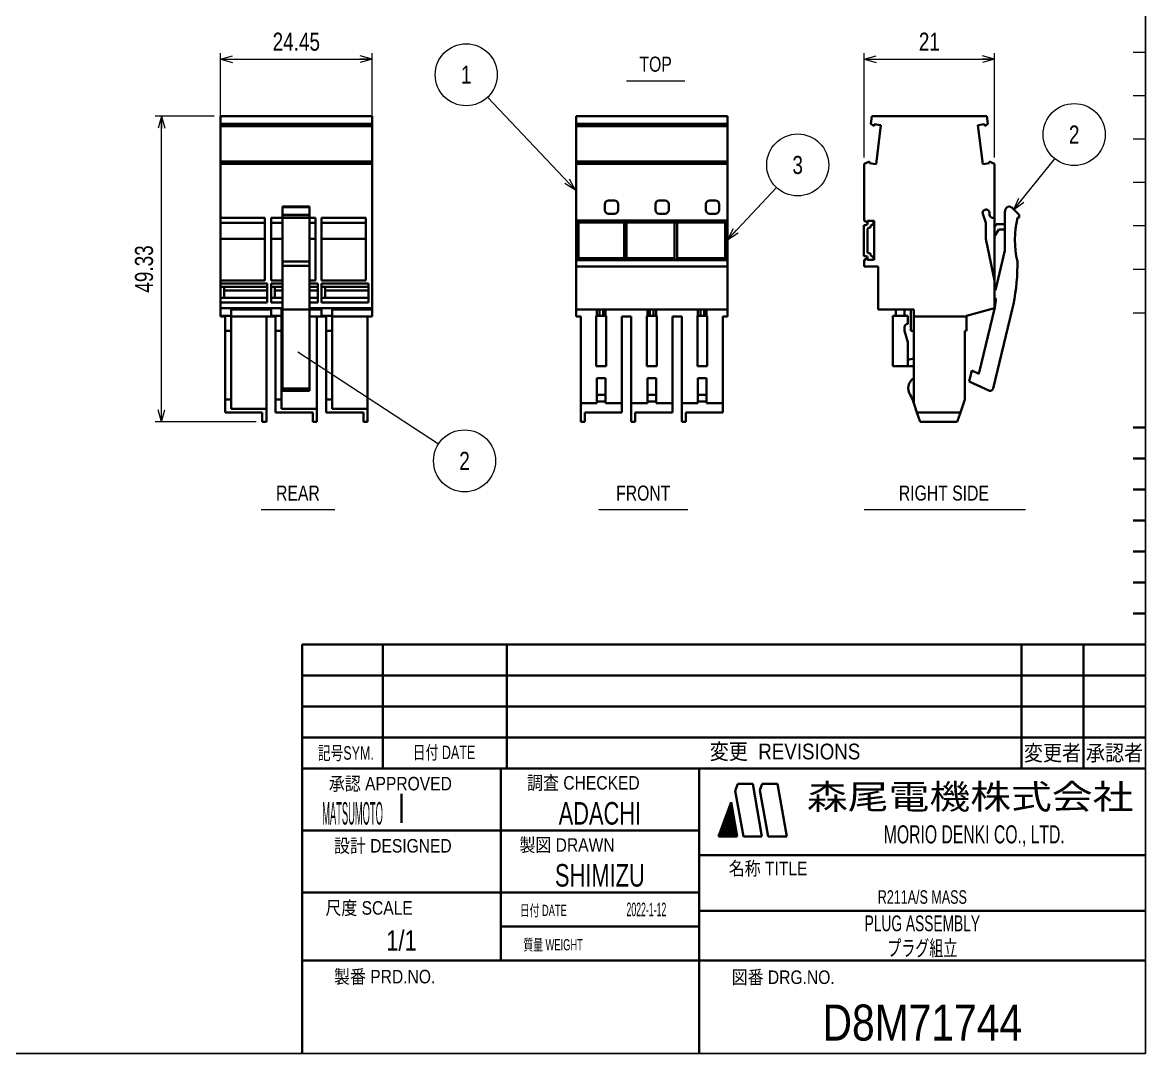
# Model space of a CAD drawing. Header units: millimetres. Extents: x 7 to 436, y 10 to 287.
# Drawn here: x 231.9 to 413, y 10.2 to 176.6 of the extents above; entities that cross this region are included whole.
import ezdxf
from ezdxf.enums import TextEntityAlignment as Align

# ---------------------------------------------------------------- set-up
doc = ezdxf.new("R2010")
doc.units = ezdxf.units.MM
for name, color, linetype in [('1', 7, 'Continuous'), ('GR01_バルーン', 7, 'Continuous'), ('図面枠D8M', 7, 'Continuous'), ('文字', 7, 'Continuous'), ('表題、部品表', 7, 'Continuous')]:
    doc.layers.add(name, color=color, linetype=linetype)
doc.styles.add('HG丸ｺﾞｼｯｸM-PRO', font='')
doc.styles.get('HG丸ｺﾞｼｯｸM-PRO').set_extended_font_data('HG丸ｺﾞｼｯｸM-PRO')

# ---------------------------------------------------------------- blocks, each defined once
blk = doc.blocks.new('BLKF024')
at = {"layer": '図面枠D8M', "color": 4, "linetype": 'Continuous', "lineweight": 13}
for p, q in [((346.154262, 50.778681), (346.163712, 50.788131)), ((344.940329, 47.443428), (346.48169, 48.984789)), ((345.021258, 47.665778), (346.460491, 49.105012)), ((345.102186, 47.888128), (346.439293, 49.225235)), ((345.183115, 48.110479), (346.418094, 49.345457)), ((345.264044, 48.332829), (346.396896, 49.46568)), ((345.344973, 48.555179), (346.375697, 49.585903)), ((345.425902, 48.777529), (346.354499, 49.706126)), ((345.506831, 48.999879), (346.3333, 49.826349)), ((345.58776, 49.22223), (346.312102, 49.946572)), ((345.668689, 49.44458), (346.290903, 50.066794)), ((345.749617, 49.66693), (346.269705, 50.187017)), ((345.830546, 49.88928), (346.248506, 50.30724)), ((345.911475, 50.111631), (346.227307, 50.427463)), ((345.992404, 50.333981), (346.206109, 50.547686)), ((346.073333, 50.556331), (346.18491, 50.667909)), ((344.157871, 45.246757), (346.693675, 47.782561)), ((344.211969, 45.442276), (346.672477, 47.902784)), ((344.292898, 45.664626), (346.651278, 48.023006)), ((344.299292, 45.246757), (346.714874, 47.662338)), ((344.373827, 45.886976), (346.63008, 48.143229)), ((344.440714, 45.246757), (346.736072, 47.542115)), ((344.454756, 46.109327), (346.608881, 48.263452)), ((344.535684, 46.331677), (346.587682, 48.383675)), ((344.582135, 45.246757), (346.757271, 47.421892)), ((344.616613, 46.554027), (346.566484, 48.503898)), ((344.697542, 46.776377), (346.545285, 48.624121)), ((344.723556, 45.246757), (346.778469, 47.301669)), ((344.778471, 46.998727), (346.524087, 48.744343)), ((344.8594, 47.221078), (346.502888, 48.864566)), ((344.864978, 45.246757), (346.799668, 47.181447)), ((345.006399, 45.246757), (346.820866, 47.061224)), ((345.147821, 45.246757), (346.842065, 46.941001)), ((345.289242, 45.246757), (346.863263, 46.820778)), ((345.430663, 45.246757), (346.884462, 46.700555)), ((345.572085, 45.246757), (346.90566, 46.580332)), ((345.713506, 45.246757), (346.926859, 46.46011)), ((345.854927, 45.246757), (346.948057, 46.339887)), ((345.996349, 45.246757), (346.969256, 46.219664)), ((346.13777, 45.246757), (346.990455, 46.099441)), ((346.279191, 45.246757), (347.011653, 45.979218)), ((346.420613, 45.246757), (347.032852, 45.858995)), ((346.562034, 45.246757), (347.05405, 45.738773)), ((346.703455, 45.246757), (347.075249, 45.61855)), ((346.844877, 45.246757), (347.096447, 45.498327)), ((346.986298, 45.246757), (347.117646, 45.378104)), ((347.12772, 45.246757), (347.138844, 45.257881))]:
    blk.add_line(p, q, dxfattribs=at)
blk = doc.blocks.new('BLKF023')
at = {"layer": '図面枠D8M', "color": 4, "linetype": 'Continuous', "lineweight": 13}
for p, q in [((413, 171.75), (411, 171.75)), ((413, 164.75), (411, 164.75)), ((413, 157.75), (411, 157.75)), ((413, 150.75), (411, 150.75)), ((413, 143.75), (411, 143.75)), ((413, 136.75), (411, 136.75)), ((411, 129.75), (413, 129.75))]:
    blk.add_line(p, q, dxfattribs=at)
at = {"layer": '図面枠D8M', "color": 3, "linetype": 'Continuous', "lineweight": 35}
for p, q in [((413, 111.25), (411, 111.25)), ((413, 106.25), (411, 106.25)), ((413, 101.25), (411, 101.25)), ((413, 96.25), (411, 96.25)), ((413, 91.25), (411, 91.25)), ((413, 86.25), (411, 86.25)), ((413, 81.25), (411, 81.25)), ((277, 76.25), (413, 76.25)), ((277, 76.25), (277, 10.25)), ((290, 76.25), (290, 56.25)), ((310, 76.25), (310, 56.25)), ((393, 76.25), (393, 56.25)), ((403, 76.25), (403, 56.25)), ((277, 71.25), (413, 71.25)), ((277, 66.25), (413, 66.25)), ((277, 61.25), (413, 61.25)), ((277, 56.25), (413, 56.25)), ((309, 56.25), (309, 25.25)), ((341, 56.25), (341, 10.25)), ((346.84, 52.65), (347.23, 53.75)), ((348.14, 45.25), (346.84, 52.65)), ((347.23, 53.75), (349.64, 53.75)), ((351.14, 45.25), (349.64, 53.75)), ((351.18, 53.75), (350.82, 52.76)), ((352.14, 45.25), (350.82, 52.76)), ((351.18, 53.75), (353.64, 53.75)), ((355.14, 45.25), (353.64, 53.75)), ((293, 52.17), (293, 47.48)), ((344.14, 45.25), (346.16, 50.8)), ((347.14, 45.25), (346.16, 50.8)), ((277, 46.25), (341, 46.25)), ((344.14, 45.25), (347.14, 45.25)), ((348.14, 45.25), (351.14, 45.25)), ((352.14, 45.25), (355.14, 45.25)), ((341, 42.25), (413, 42.25)), ((277, 36.25), (341, 36.25)), ((341, 33.25), (413, 33.25)), ((309, 30.75), (341, 30.75)), ((277, 25.25), (413, 25.25))]:
    blk.add_line(p, q, dxfattribs=at)
at = {"layer": '文字', "color": 2, "linetype": 'Continuous', "lineweight": 25}
for p in [(413, 286.75), (7, 10.25)]:
    blk.add_line(p, (413, 10.25), dxfattribs=at)
at = {"layer": '図面枠D8M', "color": 4, "linetype": 'Continuous', "lineweight": 13}
blk.add_blockref('BLKF024', (0, 0), dxfattribs=at)
at = {"layer": '図面枠D8M', "color": 4, "linetype": 'Continuous', "lineweight": 13, "style": 'HG丸ｺﾞｼｯｸM-PRO'}
for s, height, width, p in [('記号SYM.', 2.182, 0.69227, (284.03, 58.74)), ('日付 DATE', 2.182, 0.692507, (299.87, 58.83)), ('変更  REVISIONS', 2.5455, 0.887352, (354.85, 58.97)), ('変更者', 2.545, 0.887717, (398, 58.75)), ('承認者', 2.545, 0.887717, (408, 58.75)), ('承認 APPROVED', 2.1818, 0.863151, (291.21, 53.79)), ('調査 CHECKED', 2.182, 0.863174, (322.34, 53.92)), ('製図 DRAWN', 2.182, 0.863099, (319.7, 43.9)), ('設計 DESIGNED', 2.1818, 0.862613, (291.61, 43.76)), ('名称 TITLE', 2.182, 0.862489, (352.13, 40.11)), ('尺度 SCALE', 2.182, 0.862581, (287.78, 33.74)), ('日付 DATE', 1.818, 0.618255, (315.88, 33.34)), ('質量 WEIGHT', 1.818, 0.618812, (317.46, 27.8)), ('製番 PRD.NO.', 2.182, 0.863299, (290.29, 22.66)), ('図番 DRG.NO.', 2.182, 0.863083, (354.56, 22.56))]:
    blk.add_text(s, height=height, dxfattribs=dict(at, width=width)).set_placement(p, align=Align.MIDDLE_CENTER)
at = {"layer": '図面枠D8M', "color": 3, "linetype": 'Continuous', "lineweight": 35, "style": 'HG丸ｺﾞｼｯｸM-PRO', "width": 0.652197}
blk.add_text('MORIO DENKI CO., LTD.', height=2.9091, dxfattribs=at).set_placement((385.38, 45.61), align=Align.MIDDLE_CENTER)
at = {"layer": '文字', "color": 2, "linetype": 'Continuous', "lineweight": 25, "style": 'HG丸ｺﾞｼｯｸM-PRO', "width": 1.206081}
blk.add_text('森尾電機株式会社', height=4, dxfattribs=at).set_placement((384.72, 51.68), align=Align.MIDDLE_CENTER)
blk = doc.blocks.new('BLKF025')
at = {"layer": '図面枠D8M', "color": 3, "linetype": 'Continuous', "lineweight": 35, "style": 'HG丸ｺﾞｼｯｸM-PRO'}
for s, height, width, p in [('MATSUMOTO', 3.636, 0.309989, (285.11, 49)), ('SHIMIZU', 3.636, 0.725019, (325, 39)), ('R211A/S MASS', 2.1818, 0.691855, (377, 35.5)), ('2022-1-12', 2.182, 0.482367, (332.5, 33.5)), ('PLUG ASSEMBLY', 2.5455, 0.651557, (377, 31.25)), ('1/1', 3.273, 0.80628, (293, 28.5)), ('D8M71744', 5.818, 0.845432, (377, 15.25))]:
    blk.add_text(s, height=height, dxfattribs=dict(at, width=width)).set_placement(p, align=Align.MIDDLE_CENTER)
blk = doc.blocks.new('FXTIP_ARROW_S')
at = {"color": 0, "linetype": 'Continuous', "lineweight": -2}
for q in [(-1, 0), (-0.966, 0.259), (-0.966, -0.259)]:
    blk.add_line((0, 0), q, dxfattribs=at)
blk = doc.blocks.new('BLKF033')
at = {"layer": '1', "color": 7, "linetype": 'Continuous', "lineweight": 35}
for p, q in [((324.42, 129.25), (324.42, 121.15)), ((324.42, 129.25), (324.92, 129.25)), ((324.92, 129.25), (325.52, 129.25)), ((325.52, 129.25), (326.02, 129.25)), ((326.02, 121.15), (326.02, 129.25)), ((324.92, 121.15), (324.42, 121.15)), ((325.52, 121.15), (324.92, 121.15)), ((326.02, 121.15), (325.52, 121.15))]:
    blk.add_line(p, q, dxfattribs=at)
blk = doc.blocks.new('BLKF034')
at = {"layer": '1', "color": 7, "linetype": 'Continuous', "lineweight": 35}
for p, q in [((340.72, 129.25), (341.22, 129.25)), ((340.72, 129.25), (340.72, 121.15)), ((341.22, 129.25), (341.82, 129.25)), ((341.82, 129.25), (342.32, 129.25)), ((342.32, 121.15), (342.32, 129.25)), ((341.22, 121.15), (340.72, 121.15)), ((341.82, 121.15), (341.22, 121.15)), ((342.32, 121.15), (341.82, 121.15))]:
    blk.add_line(p, q, dxfattribs=at)
blk = doc.blocks.new('BLKF035')
at = {"layer": '1', "color": 7, "linetype": 'Continuous', "lineweight": 35}
for p, q in [((332.57, 129.25), (332.57, 121.15)), ((332.57, 129.25), (333.07, 129.25)), ((333.07, 129.25), (333.67, 129.25)), ((333.67, 129.25), (334.17, 129.25)), ((334.17, 121.15), (334.17, 129.25)), ((333.07, 121.15), (332.57, 121.15)), ((333.67, 121.15), (333.07, 121.15)), ((334.17, 121.15), (333.67, 121.15))]:
    blk.add_line(p, q, dxfattribs=at)
blk = doc.blocks.new('BLKF036')
at = {"layer": '1', "color": 7, "linetype": 'Continuous', "lineweight": 35}
for p, q in [((321.15, 160.24), (321.15, 161.47)), ((321.15, 161.47), (345.6, 161.47)), ((345.6, 161.47), (345.6, 160.24)), ((321.15, 159.87), (321.15, 160.24)), ((321.15, 160.24), (345.6, 160.24)), ((321.15, 154.14), (321.15, 159.87)), ((321.15, 159.87), (345.6, 159.87)), ((345.6, 160.24), (345.6, 159.87)), ((345.6, 159.87), (345.6, 154.14)), ((321.15, 153.77), (321.15, 154.14)), ((321.15, 154.14), (345.6, 154.14)), ((345.6, 154.14), (345.6, 153.77)), ((321.15, 144.62), (321.15, 153.77)), ((321.15, 153.77), (345.6, 153.77)), ((345.6, 153.77), (345.6, 146.38)), ((325.8, 147.27), (325.8, 146.32)), ((327.35, 147.87), (326.4, 147.87)), ((327.95, 146.32), (327.95, 147.27)), ((333.95, 147.27), (333.95, 146.32)), ((335.5, 147.87), (334.55, 147.87)), ((336.1, 146.32), (336.1, 147.27)), ((342.1, 147.27), (342.1, 146.32)), ((343.65, 147.87), (342.7, 147.87)), ((344.25, 146.32), (344.25, 147.27)), ((326.4, 145.72), (327.35, 145.72)), ((334.55, 145.72), (335.5, 145.72)), ((342.7, 145.72), (343.65, 145.72)), ((345.6, 145.88), (345.6, 146.38)), ((345.6, 145.88), (345.6, 145.57)), ((345.6, 145.57), (345.6, 145.07)), ((345.6, 145.07), (345.6, 144.62)), ((321.15, 144.32), (321.15, 144.62)), ((321.15, 144.62), (345.6, 144.62)), ((321.15, 138.54), (321.15, 144.32)), ((321.15, 144.32), (345.6, 144.32)), ((345.6, 144.62), (345.6, 144.32)), ((345.6, 144.32), (345.6, 138.54)), ((321.15, 138.23), (321.15, 138.54)), ((321.15, 137.2), (321.15, 138.23)), ((321.15, 138.23), (345.6, 138.23)), ((321.54, 138.54), (328.9, 138.54)), ((329.3, 138.54), (337.05, 138.54)), ((337.45, 138.54), (345.2, 138.54)), ((337.45, 138.23), (345.2, 138.23)), ((345.6, 138.54), (345.6, 138.23)), ((345.6, 138.23), (345.6, 137.2)), ((321.15, 130.25), (321.15, 137.2)), ((321.15, 137.2), (345.6, 137.2)), ((345.6, 137.2), (345.6, 130.25)), ((321.15, 130.25), (324.52, 130.25)), ((321.15, 129.15), (321.15, 130.25)), ((321.9, 129.15), (321.15, 129.15)), ((321.9, 115.15), (321.9, 129.15)), ((324.52, 130.25), (324.92, 130.25)), ((324.52, 129.25), (324.52, 130.25)), ((324.92, 130.25), (325.52, 130.25)), ((324.92, 129.25), (324.92, 130.25)), ((324.92, 129.25), (325.52, 129.25)), ((325.52, 130.25), (325.92, 130.25)), ((325.52, 130.25), (325.52, 129.25)), ((325.92, 130.25), (325.92, 129.25)), ((325.92, 130.25), (332.67, 130.25)), ((328.55, 129.15), (328.55, 115.15)), ((330.05, 129.15), (328.55, 129.15)), ((330.05, 115.15), (330.05, 129.15)), ((332.67, 129.25), (332.67, 130.25)), ((332.67, 130.25), (333.07, 130.25)), ((333.07, 130.25), (333.67, 130.25)), ((333.07, 129.25), (333.07, 130.25)), ((333.07, 129.25), (333.67, 129.25)), ((333.67, 130.25), (334.07, 130.25)), ((333.67, 129.25), (333.67, 130.25)), ((334.07, 130.25), (334.07, 129.25)), ((334.07, 130.25), (340.82, 130.25)), ((336.7, 129.15), (336.7, 115.15)), ((338.2, 129.15), (336.7, 129.15)), ((338.2, 115.15), (338.2, 129.15)), ((340.82, 130.25), (341.22, 130.25)), ((340.82, 129.25), (340.82, 130.25)), ((341.22, 129.25), (341.22, 130.25)), ((341.22, 130.25), (341.82, 130.25)), ((341.22, 129.25), (341.82, 129.25)), ((341.82, 130.25), (341.82, 129.25)), ((341.82, 130.25), (342.22, 130.25)), ((342.22, 130.25), (342.22, 129.25)), ((342.22, 130.25), (345.6, 130.25)), ((344.85, 129.15), (344.85, 115.15)), ((345.6, 129.15), (344.85, 129.15)), ((345.6, 130.25), (345.6, 129.15)), ((325.52, 121.15), (324.92, 121.15)), ((333.67, 121.15), (333.07, 121.15)), ((341.82, 121.15), (341.22, 121.15)), ((324.52, 116.49), (324.52, 119.22)), ((325.92, 119.22), (324.52, 119.22)), ((325.92, 116.49), (325.92, 119.22)), ((332.67, 116.49), (332.67, 119.22)), ((334.07, 119.22), (332.67, 119.22)), ((334.07, 116.49), (334.07, 119.22)), ((342.22, 119.22), (340.82, 119.22)), ((340.82, 116.49), (340.82, 119.22)), ((342.22, 116.49), (342.22, 119.22)), ((324.52, 116.49), (324.52, 115.41)), ((325.92, 116.49), (325.92, 115.41)), ((332.67, 116.49), (332.67, 115.41)), ((334.07, 116.49), (334.07, 115.41)), ((340.82, 116.49), (340.82, 115.41)), ((342.22, 116.49), (342.22, 115.41)), ((321.9, 112.15), (321.9, 115.15)), ((321.9, 115.15), (324.52, 115.15)), ((324.52, 115.15), (324.52, 115.41)), ((325.92, 115.15), (325.92, 115.41)), ((325.92, 115.15), (328.55, 115.15)), ((328.55, 115.15), (328.55, 113.65)), ((330.05, 115.15), (332.67, 115.15)), ((330.05, 112.15), (330.05, 115.15)), ((332.67, 115.15), (332.67, 115.41)), ((334.07, 115.15), (334.07, 115.41)), ((334.07, 115.15), (336.7, 115.15)), ((336.7, 115.15), (336.7, 113.65)), ((338.2, 112.15), (338.2, 115.15)), ((338.2, 115.15), (340.82, 115.15)), ((340.82, 115.15), (340.82, 115.41)), ((342.22, 115.15), (342.22, 115.41)), ((342.22, 115.15), (344.85, 115.15)), ((344.85, 115.15), (344.85, 113.65)), ((322.55, 113.65), (328.55, 113.65)), ((322.55, 113.65), (322.55, 112.15)), ((330.7, 113.65), (336.7, 113.65)), ((330.7, 113.65), (330.7, 112.15)), ((338.85, 113.65), (338.85, 112.15)), ((338.85, 113.65), (344.85, 113.65)), ((322.55, 112.15), (321.9, 112.15)), ((330.7, 112.15), (330.05, 112.15)), ((338.85, 112.15), (338.2, 112.15))]:
    blk.add_line(p, q, dxfattribs=at)
at = {"layer": '1', "color": 2, "linetype": 'Continuous', "lineweight": 35}
for p, q in [((325.92, 116.49), (324.52, 116.49)), ((334.07, 116.49), (332.67, 116.49)), ((342.22, 116.49), (340.82, 116.49)), ((325.92, 115.41), (324.52, 115.41)), ((334.07, 115.41), (332.67, 115.41)), ((342.22, 115.41), (340.82, 115.41))]:
    blk.add_line(p, q, dxfattribs=at)
at = {"layer": '1', "color": 7, "linetype": 'Continuous', "lineweight": 35}
for centre, start, end in [((326.4, 147.27), 90, 180), ((327.35, 147.27), 0, 90), ((334.55, 147.27), 90, 180), ((335.5, 147.27), 0, 90), ((342.7, 147.27), 90, 180), ((343.65, 147.27), 0, 90), ((326.4, 146.32), 180, 270), ((327.35, 146.32), 270, 0), ((334.55, 146.32), 180, 270), ((335.5, 146.32), 270, 0), ((342.7, 146.32), 180, 270), ((343.65, 146.32), 270, 0)]:
    blk.add_arc(centre, 0.6, start, end, dxfattribs=at)
blk = doc.blocks.new('BLKF032')
at = {"layer": '1', "color": 7, "linetype": 'Continuous', "lineweight": 35}
for name in ['BLKF036', 'BLKF033', 'BLKF035', 'BLKF034']:
    blk.add_blockref(name, (0, 0), dxfattribs=at)
blk = doc.blocks.new('BLKF037')
at = {"layer": '1', "color": 7, "linetype": 'Continuous', "lineweight": 35}
for p, q in [((372.24, 121.15), (372.24, 129.25)), ((372.24, 129.25), (372.74, 129.25)), ((372.74, 129.25), (374.14, 129.25)), ((374.14, 129.25), (374.64, 129.25)), ((374.64, 127.95), (374.64, 129.25)), ((374.14, 126.85), (374.14, 127.45)), ((374.64, 124.98), (374.14, 126.85)), ((374.64, 122.15), (374.64, 124.98)), ((374.64, 121.15), (374.64, 122.15)), ((372.24, 121.15), (374.64, 121.15))]:
    blk.add_line(p, q, dxfattribs=at)
blk.add_arc((374.64, 127.45), 0.5, 90, 180, dxfattribs=at)
blk = doc.blocks.new('BLKF038')
at = {"layer": '1', "color": 7, "linetype": 'Continuous', "lineweight": 35}
for p, q in [((372.24, 121.15), (372.24, 129.25)), ((372.24, 129.25), (372.74, 129.25)), ((372.74, 129.25), (374.14, 129.25)), ((374.14, 129.25), (374.64, 129.25)), ((374.64, 127.95), (374.64, 129.25)), ((374.14, 126.85), (374.14, 127.45)), ((374.64, 124.98), (374.14, 126.85)), ((374.64, 122.15), (374.64, 124.98)), ((374.64, 121.15), (374.64, 122.15)), ((372.24, 121.15), (374.64, 121.15))]:
    blk.add_line(p, q, dxfattribs=at)
blk.add_arc((374.64, 127.45), 0.5, 90, 180, dxfattribs=at)
blk = doc.blocks.new('BLKF039')
at = {"layer": '1', "color": 7, "linetype": 'Continuous', "lineweight": 35}
for p, q in [((372.24, 121.15), (372.24, 129.25)), ((372.24, 129.25), (372.74, 129.25)), ((372.74, 129.25), (374.14, 129.25)), ((374.14, 129.25), (374.64, 129.25)), ((374.64, 127.95), (374.64, 129.25)), ((374.14, 126.85), (374.14, 127.45)), ((374.64, 124.98), (374.14, 126.85)), ((374.64, 122.15), (374.64, 124.98)), ((374.64, 121.15), (374.64, 122.15)), ((372.24, 121.15), (374.64, 121.15))]:
    blk.add_line(p, q, dxfattribs=at)
blk.add_arc((374.64, 127.45), 0.5, 90, 180, dxfattribs=at)
blk = doc.blocks.new('BLKF040')
at = {"layer": '1', "color": 7, "linetype": 'Continuous', "lineweight": 35}
for p, q in [((367.55, 138.9), (367.55, 143.9)), ((367.95, 143.9), (367.55, 143.9)), ((368.15, 144.15), (368.15, 144.1)), ((368.15, 143.15), (368.15, 139.65)), ((368.9, 144.59), (368.4, 144.59)), ((368.95, 143.95), (369.15, 143.95)), ((369.15, 143.95), (369.15, 144.15)), ((367.95, 138.9), (367.55, 138.9)), ((368.15, 138.7), (368.15, 138.65)), ((368.16, 138.53), (368.15, 138.65)), ((368.24, 138.36), (368.18, 138.48)), ((368.34, 138.26), (368.24, 138.36)), ((368.34, 138.26), (368.96, 138.26)), ((369.15, 138.85), (368.95, 138.85)), ((369.15, 138.65), (369.15, 138.85))]:
    blk.add_line(p, q, dxfattribs=at)
for centre, radius, start, end in [((367.95, 144.1), 0.2, 270, 0), ((368.65, 144.15), 0.5, 119.5672, 180), ((368.45, 143.15), 0.3, 90, 180), ((368.45, 143.65), 0.2, 270, 0), ((368.95, 143.65), 0.3, 90, 180), ((368.65, 144.15), 0.5, 0, 60.4328), ((368.45, 139.65), 0.3, 180, 270), ((367.95, 138.7), 0.2, 0, 90), ((368.45, 139.15), 0.2, 0, 90), ((368.95, 139.15), 0.3, 180, 270), ((368.65, 138.65), 0.5, 308.719, 0)]:
    blk.add_arc(centre, radius, start, end, dxfattribs=at)
blk = doc.blocks.new('BLKF042')
at = {"layer": '1', "color": 7, "linetype": 'Continuous', "lineweight": 35}
for p, q in [((263.81, 160.24), (263.81, 161.47)), ((288.26, 161.47), (263.81, 161.47)), ((288.26, 161.47), (288.26, 160.24)), ((288.26, 160.24), (263.81, 160.24)), ((263.81, 160.24), (263.81, 159.87)), ((263.81, 154.14), (263.81, 159.87)), ((288.26, 159.87), (263.81, 159.87)), ((288.26, 160.24), (288.26, 159.87)), ((288.26, 159.87), (288.26, 154.14)), ((288.26, 154.14), (263.81, 154.14)), ((263.81, 153.77), (263.81, 154.14)), ((288.26, 154.14), (288.26, 153.77)), ((288.26, 153.77), (263.81, 153.77)), ((263.81, 145.07), (263.81, 153.77)), ((288.26, 153.77), (288.26, 130.49)), ((263.81, 144.25), (263.81, 145.07)), ((263.81, 145.07), (270.96, 145.07)), ((270.96, 144.25), (270.96, 145.07)), ((271.96, 145.07), (273.82, 145.07)), ((271.96, 145.07), (271.96, 144.25)), ((278.17, 145.07), (279.11, 145.07)), ((279.11, 144.25), (279.11, 145.07)), ((280.11, 145.07), (280.11, 144.25)), ((280.11, 145.07), (287.26, 145.07)), ((287.26, 144.25), (287.26, 145.07)), ((263.81, 144.25), (270.96, 144.25)), ((263.81, 141.7), (263.81, 144.25)), ((270.96, 141.7), (270.96, 144.25)), ((271.96, 144.25), (271.96, 141.7)), ((271.96, 144.25), (273.82, 144.25)), ((278.17, 144.25), (279.11, 144.25)), ((279.11, 141.7), (279.11, 144.25)), ((280.11, 144.25), (280.11, 141.7)), ((280.11, 144.25), (287.26, 144.25)), ((287.26, 141.7), (287.26, 144.25)), ((270.96, 141.7), (263.81, 141.7)), ((263.81, 134.97), (263.81, 141.7)), ((270.96, 134.97), (270.96, 141.7)), ((271.96, 141.7), (271.96, 134.97)), ((273.82, 141.7), (271.96, 141.7)), ((279.11, 141.7), (278.17, 141.7)), ((279.11, 134.97), (279.11, 141.7)), ((280.11, 141.7), (280.11, 134.97)), ((287.26, 141.7), (280.11, 141.7)), ((287.26, 134.97), (287.26, 141.7)), ((270.96, 134.97), (263.81, 134.97)), ((263.81, 134.45), (263.81, 134.97)), ((263.81, 134.45), (271.36, 134.45)), ((263.81, 133.95), (263.81, 134.45)), ((271.36, 133.95), (271.36, 134.45)), ((273.82, 134.97), (271.96, 134.97)), ((271.96, 134.45), (271.96, 133.95)), ((271.96, 134.45), (273.82, 134.45)), ((279.11, 134.97), (278.17, 134.97)), ((278.17, 134.45), (279.51, 134.45)), ((279.51, 133.95), (279.51, 134.45)), ((287.26, 134.97), (280.11, 134.97)), ((280.11, 134.45), (287.66, 134.45)), ((280.11, 134.45), (280.11, 133.95)), ((287.66, 133.95), (287.66, 134.45)), ((264.41, 133.95), (263.81, 133.95)), ((263.81, 133.95), (263.81, 132.15)), ((264.41, 133.95), (264.41, 133.36)), ((271.36, 133.95), (264.41, 133.95)), ((264.41, 133.36), (264.41, 132.15)), ((271.36, 133.36), (271.36, 133.95)), ((271.36, 132.15), (271.36, 133.36)), ((272.56, 133.95), (271.96, 133.95)), ((271.96, 133.95), (271.96, 132.15)), ((272.56, 133.95), (272.56, 133.36)), ((273.82, 133.95), (272.56, 133.95)), ((272.56, 133.36), (272.56, 132.15)), ((279.51, 133.95), (278.17, 133.95)), ((279.51, 133.36), (279.51, 133.95)), ((279.51, 132.15), (279.51, 133.36)), ((280.71, 133.95), (280.11, 133.95)), ((280.11, 133.95), (280.11, 132.15)), ((287.66, 133.95), (280.71, 133.95)), ((280.71, 133.95), (280.71, 133.36)), ((280.71, 133.36), (280.71, 132.15)), ((287.66, 133.36), (287.66, 133.95)), ((287.66, 132.15), (287.66, 133.36)), ((263.81, 131.4), (263.81, 132.15)), ((264.41, 132.15), (263.81, 132.15)), ((271.36, 131.4), (263.81, 131.4)), ((263.81, 130.49), (263.81, 131.4)), ((263.81, 129.25), (263.81, 130.49)), ((273.82, 130.49), (263.81, 130.49)), ((271.36, 132.15), (264.41, 132.15)), ((271.36, 131.4), (271.36, 132.15)), ((272.56, 132.15), (271.96, 132.15)), ((271.96, 132.15), (271.96, 131.4)), ((273.82, 131.4), (271.96, 131.4)), ((273.82, 132.15), (272.56, 132.15)), ((279.51, 132.15), (278.17, 132.15)), ((279.51, 131.4), (278.17, 131.4)), ((288.26, 130.49), (278.17, 130.49)), ((279.51, 131.4), (279.51, 132.15)), ((280.71, 132.15), (280.11, 132.15)), ((280.11, 132.15), (280.11, 131.4)), ((287.66, 131.4), (280.11, 131.4)), ((287.66, 132.15), (280.71, 132.15)), ((287.66, 131.4), (287.66, 132.15)), ((288.26, 130.49), (288.26, 130.25)), ((263.81, 129.25), (263.81, 129.15)), ((263.81, 129.25), (265.51, 129.25)), ((264.56, 129.15), (263.81, 129.15)), ((264.56, 126.85), (264.56, 129.15)), ((271.96, 130.25), (265.51, 130.25)), ((265.51, 129.25), (265.51, 130.25)), ((265.51, 129.15), (265.51, 129.25)), ((265.51, 126.85), (265.51, 129.15)), ((271.21, 129.15), (265.51, 129.15)), ((271.96, 129.15), (271.21, 129.15)), ((271.21, 129.15), (271.21, 114.25)), ((271.96, 129.25), (271.96, 130.25)), ((271.96, 129.15), (271.96, 129.25)), ((271.96, 129.25), (273.66, 129.25)), ((272.71, 129.15), (271.96, 129.15)), ((272.71, 126.85), (272.71, 129.15)), ((273.66, 129.25), (273.66, 130.25)), ((273.82, 130.25), (273.66, 130.25)), ((273.66, 129.15), (273.66, 129.25)), ((273.66, 126.85), (273.66, 129.15)), ((273.82, 129.15), (273.66, 129.15)), ((280.11, 130.25), (278.17, 130.25)), ((279.36, 129.15), (278.17, 129.15)), ((280.11, 129.15), (279.36, 129.15)), ((279.36, 129.15), (279.36, 114.25)), ((280.11, 129.25), (280.11, 130.25)), ((280.11, 129.15), (280.11, 129.25)), ((280.11, 129.25), (281.81, 129.25)), ((280.86, 129.15), (280.11, 129.15)), ((280.86, 126.85), (280.86, 129.15)), ((288.26, 130.25), (281.81, 130.25)), ((281.81, 129.25), (281.81, 130.25)), ((281.81, 129.15), (281.81, 129.25)), ((281.81, 126.85), (281.81, 129.15)), ((287.51, 129.15), (281.81, 129.15)), ((288.26, 129.15), (287.51, 129.15)), ((287.51, 129.15), (287.51, 114.25)), ((288.26, 129.15), (288.26, 130.25)), ((264.56, 115.75), (264.56, 126.85)), ((265.51, 126.85), (264.56, 126.85)), ((265.51, 115.75), (265.51, 126.85)), ((273.66, 126.85), (272.71, 126.85)), ((272.71, 115.75), (272.71, 126.85)), ((273.66, 115.75), (273.66, 126.85)), ((281.81, 126.85), (280.86, 126.85)), ((280.86, 115.75), (280.86, 126.85)), ((281.81, 115.75), (281.81, 126.85)), ((264.56, 113.65), (264.56, 115.75)), ((265.51, 115.75), (264.56, 115.75)), ((265.51, 114.25), (265.51, 115.75)), ((265.51, 114.25), (271.21, 114.25)), ((271.21, 114.25), (271.21, 112.15)), ((272.71, 113.65), (272.71, 115.75)), ((273.66, 115.75), (272.71, 115.75)), ((273.66, 114.25), (273.66, 115.75)), ((273.66, 114.25), (279.36, 114.25)), ((279.36, 114.25), (279.36, 112.15)), ((280.86, 113.65), (280.86, 115.75)), ((281.81, 115.75), (280.86, 115.75)), ((281.81, 114.25), (281.81, 115.75)), ((281.81, 114.25), (287.51, 114.25)), ((287.51, 114.25), (287.51, 112.15)), ((264.56, 113.65), (270.56, 113.65)), ((270.56, 113.65), (270.56, 112.15)), ((272.71, 113.65), (278.71, 113.65)), ((278.71, 113.65), (278.71, 112.15)), ((280.86, 113.65), (286.86, 113.65)), ((286.86, 113.65), (286.86, 112.15)), ((271.21, 112.15), (270.56, 112.15)), ((279.36, 112.15), (278.71, 112.15)), ((286.86, 112.15), (287.51, 112.15))]:
    blk.add_line(p, q, dxfattribs=at)
at = {"layer": '1', "color": 2, "linetype": 'Continuous', "lineweight": 35}
for p, q in [((271.36, 133.36), (264.41, 133.36)), ((273.82, 133.36), (272.56, 133.36)), ((279.51, 133.36), (278.17, 133.36)), ((287.66, 133.36), (280.71, 133.36))]:
    blk.add_line(p, q, dxfattribs=at)
blk = doc.blocks.new('BLKF043')
at = {"layer": '1', "color": 7, "linetype": 'Continuous', "lineweight": 35}
for p, q in [((273.82, 146.9), (273.82, 146.76)), ((273.82, 146.9), (278.17, 146.9)), ((273.82, 145.52), (273.82, 146.76)), ((278.17, 146.9), (278.17, 146.76)), ((278.17, 145.52), (278.17, 146.76)), ((273.82, 145.52), (273.82, 145.14)), ((273.82, 145.52), (278.17, 145.52)), ((273.82, 145.14), (273.82, 145.07)), ((273.82, 145.14), (278.17, 145.14)), ((273.82, 145.07), (273.82, 138.03)), ((278.17, 145.07), (273.82, 145.07)), ((278.17, 145.52), (278.17, 145.14)), ((278.17, 145.14), (278.17, 145.07)), ((278.17, 145.07), (278.17, 138.03)), ((273.82, 138.03), (278.17, 138.03)), ((273.82, 138.03), (273.82, 137.31)), ((278.17, 137.31), (278.17, 138.03)), ((273.82, 130.25), (273.82, 137.31)), ((278.17, 130.25), (278.17, 137.31)), ((273.82, 130.25), (273.82, 117.53)), ((278.17, 130.25), (278.17, 117.53)), ((273.82, 117.14), (273.82, 117.53)), ((278.17, 117.14), (273.82, 117.14)), ((278.17, 117.14), (278.17, 117.53))]:
    blk.add_line(p, q, dxfattribs=at)
at = {"layer": '1', "color": 2, "linetype": 'Continuous', "lineweight": 35}
for p, q in [((273.82, 146.76), (278.17, 146.76)), ((278.17, 137.31), (273.82, 137.31)), ((273.82, 130.25), (278.17, 130.25)), ((273.82, 117.53), (278.17, 117.53))]:
    blk.add_line(p, q, dxfattribs=at)
blk = doc.blocks.new('FXTIP_ARROW_E')
at = {"color": 0, "linetype": 'Continuous', "lineweight": -2}
for q in [(-1, 0), (-0.966, 0.259), (-0.966, -0.259)]:
    blk.add_line((0, 0), q, dxfattribs=at)

msp = doc.modelspace()

# ---------------------------------------------------------------- linework, layer by layer
at = {"layer": '1', "color": 7, "linetype": 'Continuous', "lineweight": 35}
for p, q in [((368.87, 161.47), (368.72, 160.24)), ((387.42, 161.47), (368.87, 161.47)), ((387.57, 160.24), (387.42, 161.47)), ((368.72, 160.24), (369.21, 159.87)), ((369.21, 159.87), (369.24, 160.15)), ((369.24, 160.15), (370.3, 160.01)), ((370.3, 160.01), (369.53, 153.74)), ((385.98, 160.01), (387.04, 160.15)), ((386.75, 153.74), (385.98, 160.01)), ((387.04, 160.15), (387.08, 159.87)), ((387.57, 160.24), (387.08, 159.87)), ((368.5, 154.14), (367.64, 153.77)), ((368.47, 153.87), (368.5, 154.14)), ((387.78, 154.14), (387.82, 153.87)), ((388.64, 153.77), (387.78, 154.14)), ((367.64, 153.77), (367.64, 144.62)), ((369.53, 153.74), (368.47, 153.87)), ((387.82, 153.87), (386.75, 153.74)), ((388.64, 145.07), (388.64, 153.77)), ((392.63, 145.52), (391.39, 146.76)), ((387.24, 144.25), (386.75, 145.72)), ((387.23, 146.38), (387.34, 146.38)), ((387.84, 145.88), (387.84, 145.57)), ((388.34, 145.07), (388.64, 145.07)), ((388.64, 134.97), (388.64, 145.07)), ((390.33, 144.05), (390.33, 146)), ((392.63, 145.14), (392.37, 145.07)), ((392.63, 145.52), (392.63, 145.14)), ((321.54, 144.32), (321.54, 138.23)), ((321.54, 138.28), (321.54, 144.06)), ((328.9, 138.23), (328.9, 144.32)), ((329.3, 144.32), (329.3, 138.23)), ((329.3, 138.28), (329.3, 144.06)), ((337.05, 143.65), (337.05, 144.32)), ((337.05, 138.23), (337.05, 143.65)), ((337.45, 144.32), (337.45, 138.23)), ((337.45, 138.28), (337.45, 144.06)), ((345.2, 138.23), (345.2, 144.32)), ((345.2, 143.9), (345.2, 144.06)), ((345.2, 143.9), (345.2, 143.85)), ((345.2, 143.65), (345.2, 143.85)), ((345.6, 144.06), (345.6, 138.28)), ((345.6, 138.28), (345.6, 144.06)), ((368.17, 144.32), (367.64, 144.62)), ((367.64, 144.62), (368.17, 144.32)), ((368.17, 144.32), (368.17, 144.59)), ((368.17, 144.59), (369.24, 144.59)), ((369.24, 144.59), (369.24, 138.26)), ((387.24, 141.7), (387.24, 144.25)), ((388.64, 143.58), (388.93, 144.05)), ((389.33, 143.2), (388.64, 142.13)), ((388.93, 144.05), (390.33, 144.05)), ((390.33, 143.2), (389.33, 143.2)), ((390.33, 143.2), (390.33, 144.05)), ((390.33, 139.8), (390.33, 143.2)), ((388.64, 134.97), (387.24, 141.7)), ((388.81, 133.37), (390.33, 139.8)), ((368.17, 138.54), (367.64, 138.23)), ((367.64, 138.23), (367.64, 137.2)), ((368.17, 138.26), (368.17, 138.54)), ((369.24, 138.26), (368.17, 138.26)), ((392.33, 138.03), (392.33, 137.31)), ((367.64, 137.2), (369.89, 137.2)), ((369.89, 137.2), (369.89, 130.25)), ((388.64, 134.45), (388.64, 134.97)), ((388.64, 131.4), (388.64, 134.45)), ((388.81, 133.37), (388.64, 133.37)), ((384.14, 129.25), (388.64, 130.49)), ((386.1, 119.92), (388.69, 130.59)), ((388.64, 132.17), (388.81, 132.17)), ((388.64, 130.49), (388.64, 131.4)), ((369.89, 130.25), (372.74, 130.25)), ((372.74, 130.25), (374.14, 130.25)), ((372.74, 130.25), (372.74, 129.25)), ((372.74, 129.25), (374.14, 129.25)), ((374.14, 130.25), (375.14, 130.25)), ((374.14, 129.25), (374.14, 130.25)), ((375.14, 130.25), (375.64, 130.25)), ((375.14, 130.25), (375.14, 126.85)), ((375.64, 130.25), (375.64, 129.15)), ((375.64, 129.15), (384.14, 129.15)), ((375.64, 129.15), (375.64, 126.85)), ((384.14, 129.25), (384.14, 129.15)), ((384.14, 126.85), (384.14, 129.15)), ((391.49, 130.25), (388.4, 117.53)), ((375.64, 126.85), (375.14, 126.85)), ((375.64, 126.85), (375.64, 122.35)), ((384.14, 126.85), (383.84, 126.85)), ((383.84, 115.75), (383.84, 126.85)), ((375.64, 122.35), (374.64, 122.15)), ((374.64, 121.15), (374.64, 122.15)), ((375.64, 122.35), (375.64, 121.15)), ((374.64, 121.15), (375.64, 121.15)), ((375.64, 121.15), (375.64, 119.22)), ((384.56, 118.66), (384.99, 120.44)), ((384.99, 120.44), (386.1, 119.92)), ((375.64, 119.22), (375.64, 115.15)), ((387.71, 117.19), (384.56, 118.66)), ((375.64, 115.15), (375.55, 115.41)), ((375.64, 115.15), (376.14, 113.65)), ((383.14, 113.65), (383.84, 115.75)), ((383.14, 113.65), (376.14, 113.65)), ((376.14, 113.65), (376.64, 112.15)), ((383.14, 113.65), (382.64, 112.15)), ((376.64, 112.15), (377.74, 112.15)), ((377.74, 112.15), (381.54, 112.15)), ((381.54, 112.15), (382.64, 112.15))]:
    msp.add_line(p, q, dxfattribs=at)
for centre, radius, start, end in [((391.33, 146), 1, 125.9645, 180), ((391.03, 146.4), 0.5, 90, 125.9645), ((391.03, 146.4), 0.5, 45, 90), ((387.23, 145.88), 0.5, 90, 198.4349), ((387.34, 145.88), 0.5, 0, 90), ((388.34, 145.57), 0.5, 180, 270), ((406.93, 141.47), 15, 166.0967, 193.2615), ((362.33, 137.31), 30, 346.3877, 0), ((383.83, 131.77), 5, 346.3877, 4.6258), ((376.74, 117.55), 2, 123.367, 212.0777), ((370.81, 113.83), 5, 18.4349, 32.0777), ((387.92, 117.64), 0.5, 245, 270), ((387.92, 117.64), 0.5, 270, 346.3877)]:
    msp.add_arc(centre, radius, start, end, dxfattribs=at)
at = {"layer": 'GR01_バルーン', "color": 7, "linetype": 'Continuous', "lineweight": 13}
for p, q in [((263.81, 154.77), (263.81, 171.65)), ((263.81, 170.65), (288.26, 170.65)), ((288.26, 154.77), (288.26, 171.65)), ((367.64, 154.77), (367.64, 171.65)), ((367.64, 170.65), (388.64, 170.65)), ((388.64, 154.77), (388.64, 171.65)), ((329.29, 167.18), (338.69, 167.18)), ((321.05, 149.53), (306.88, 164.51)), ((262.81, 161.47), (253.3, 161.47)), ((254.3, 112.15), (254.3, 161.47)), ((391.78, 146.42), (398.35, 154.6)), ((345.61, 141.59), (353.47, 149.94)), ((276.28, 123.44), (298.99, 108.59)), ((269.56, 112.15), (253.3, 112.15)), ((270.37, 98), (282.24, 98)), ((324.82, 98), (339.16, 98)), ((367.64, 98), (393.64, 98))]:
    msp.add_line(p, q, dxfattribs=at)
for centre in [(303.44, 168.14), (401.49, 158.5), (356.9, 153.59), (303.17, 105.86)]:
    msp.add_circle(centre, 5, dxfattribs=at)

# ---------------------------------------------------------------- block references
at = {"layer": '1', "color": 7, "linetype": 'Continuous', "lineweight": 35}
for name in ['BLKF042', 'BLKF032', 'BLKF043', 'BLKF040', 'BLKF037', 'BLKF038', 'BLKF039']:
    msp.add_blockref(name, (0, 0), dxfattribs=at)
at = {"layer": 'GR01_バルーン', "color": 7, "linetype": 'Continuous', "lineweight": 13, "xscale": 2, "yscale": 2}
for name, p, rotation in [('FXTIP_ARROW_S', (263.81, 170.65), 180), ('FXTIP_ARROW_E', (288.26, 170.65), 360), ('FXTIP_ARROW_S', (367.64, 170.65), 180), ('FXTIP_ARROW_E', (388.64, 170.65), 360), ('FXTIP_ARROW_E', (254.3, 161.47), 90), ('FXTIP_ARROW_S', (321.05, 149.53), 313.4158043911503), ('FXTIP_ARROW_S', (391.78, 146.42), 231.2089396042927), ('FXTIP_ARROW_S', (345.61, 141.59), 226.7516186093079), ('FXTIP_ARROW_S', (254.3, 112.15), 270)]:
    msp.add_blockref(name, p, dxfattribs=dict(at, rotation=rotation))
at = {"layer": '図面枠D8M', "color": 4, "linetype": 'Continuous', "lineweight": 13}
msp.add_blockref('BLKF023', (0, 0), dxfattribs=at)
at = {"layer": '図面枠D8M', "color": 3, "linetype": 'Continuous', "lineweight": 35}
msp.add_blockref('BLKF025', (0, 0), dxfattribs=at)

# ---------------------------------------------------------------- texts
at = {"layer": 'GR01_バルーン', "color": 7, "linetype": 'Continuous', "lineweight": 13, "style": 'HG丸ｺﾞｼｯｸM-PRO'}
for s, rotation, width, p in [('24.45', 0, 0.7847, (276.04, 171.15)), ('21', 0, 0.784542, (378.14, 171.15)), ('49.33', 90, 0.7847, (253.8, 136.81))]:
    msp.add_text(s, height=2.909, rotation=rotation, dxfattribs=dict(at, width=width)).set_placement(p, align=Align.BOTTOM_CENTER)
at = {"layer": 'GR01_バルーン', "color": 7, "linetype": 'Continuous', "lineweight": 13, "style": 'HG丸ｺﾞｼｯｸM-PRO', "width": 0.784542}
for s, p in [('1', (303.44, 168.14)), ('2', (401.49, 158.5)), ('3', (356.9, 153.59)), ('2', (303.17, 105.86))]:
    msp.add_text(s, height=2.91, rotation=0, dxfattribs=at).set_placement(p, align=Align.MIDDLE_CENTER)
at = {"layer": '図面枠D8M', "color": 3, "linetype": 'Continuous', "lineweight": 35, "style": 'HG丸ｺﾞｼｯｸM-PRO'}
for s, height, width, p in [('ADACHI', 3.636, 0.72416, (325, 49)), ('プラグ組立', 2.545, 0.651535, (377, 27.25))]:
    msp.add_text(s, height=height, dxfattribs=dict(at, width=width)).set_placement(p, align=Align.MIDDLE_CENTER)
at = {"layer": '表題、部品表', "color": 3, "linetype": 'Continuous', "lineweight": 13, "style": 'HG丸ｺﾞｼｯｸM-PRO'}
for s, width, p in [('TOP', 0.783957, (333.99, 169.85)), ('REAR', 0.782715, (276.3, 100.66)), ('FRONT', 0.783037, (331.99, 100.66)), ('RIGHT SIDE', 0.783229, (380.48, 100.66))]:
    msp.add_text(s, height=2.424, dxfattribs=dict(at, width=width)).set_placement(p, align=Align.MIDDLE_CENTER)

doc.saveas('drawing.dxf')
